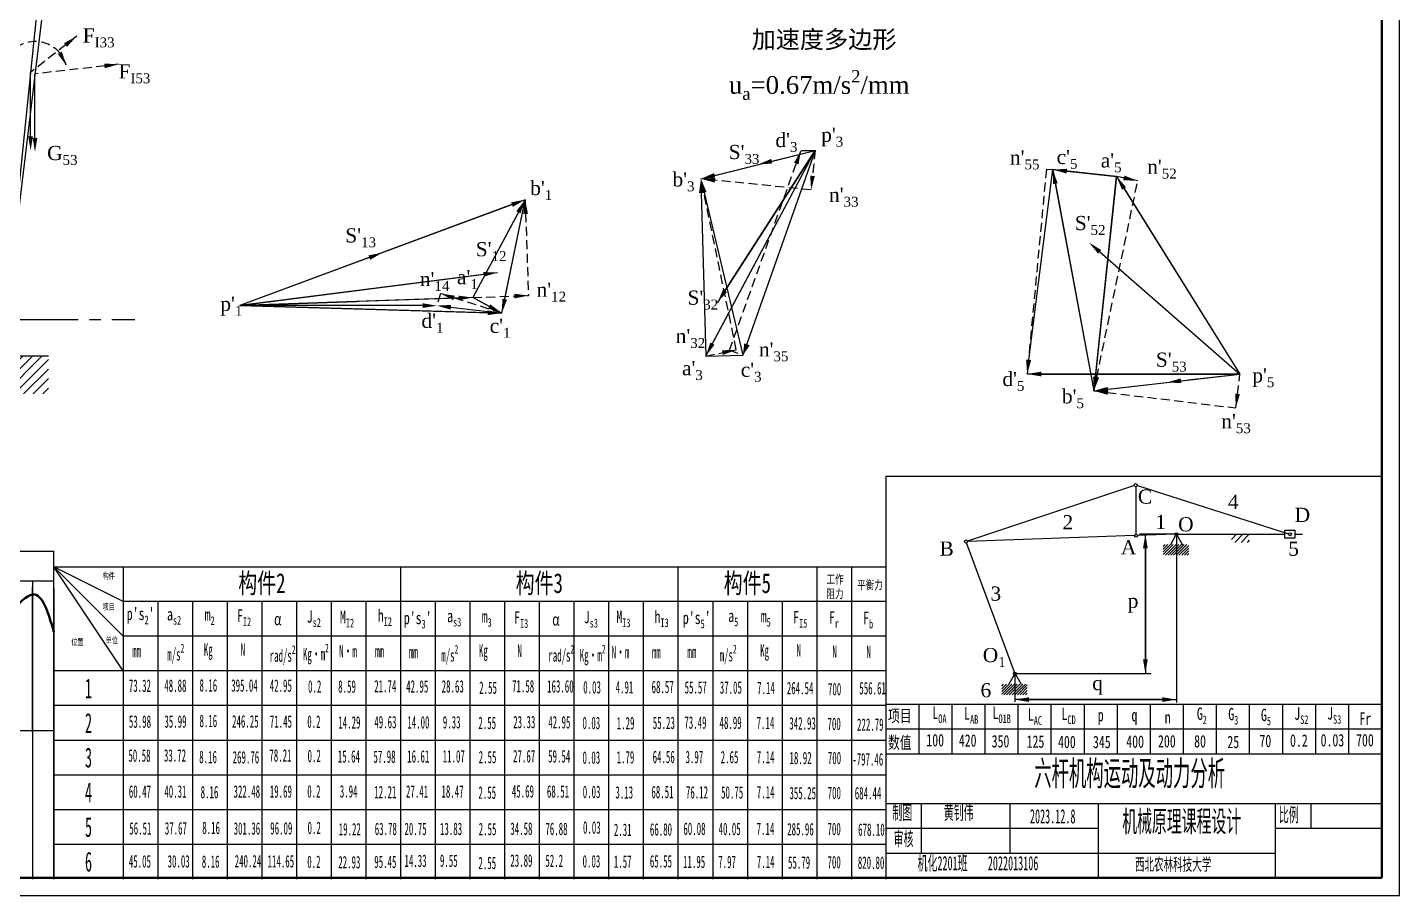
# Model space of a CAD drawing. Header units: millimetres. Extents: x 5619774 to 11239960, y 2494895 to 4990050.
# Drawn here: x 5619980.1 to 5620367.5, y 2494894.6 to 2495139.6 of the extents above; entities that cross this region are included whole.
import ezdxf

# ---------------------------------------------------------------- set-up
doc = ezdxf.new("R2010")
doc.units = ezdxf.units.MM
doc.linetypes.add('CENTER2', pattern=[28.575, 19.05, -3.175, 3.175, -3.175])
doc.linetypes.add('DASHED2', pattern=[9.525, 6.35, -3.175])
for name, color, linetype in [('点画线', 7, 'CENTER2'), ('细实线', 7, 'Continuous'), ('虚线', 7, 'DASHED2')]:
    doc.layers.add(name, color=color, linetype=linetype)
doc.layers.add('粗实线', color=7, linetype='Continuous', lineweight=50)
doc.styles.add('仿宋', font='', dxfattribs={"width": 0.7})
doc.styles.add('尺寸4', font='times.ttf', dxfattribs={"height": 4})
doc.styles.add('工图', font='', dxfattribs={"width": 0.7})
doc.styles.add('新罗马', font='times.ttf')
doc.styles.add('汉字', font='', dxfattribs={"width": 0.7})
doc.styles.get('仿宋').set_extended_font_data('FangSong')
doc.styles.get('工图').set_extended_font_data('HYSWLongFangSong')
doc.styles.get('汉字').set_extended_font_data('SimSun')

# ---------------------------------------------------------------- blocks, each defined once
blk = doc.blocks.new('*U38')
at = {"layer": '细实线'}
blk.add_line((0, -6.98), (0, 6.98), dxfattribs=at)
blk = doc.blocks.new('*U39')
at = {"layer": '细实线', "color": 0, "linetype": 'ByBlock', "lineweight": -2, "transparency": 16777216}
for p in [(0, 0), (9.33, 0), (18.67, 0), (28, 0), (37.33, 0), (46.67, 0), (56, 0), (65.33, 0), (74.67, 0), (84, 0), (93.33, 0), (102.67, 0), (112, 0), (121.33, 0), (130.67, 0), (140, 0)]:
    blk.add_blockref('*U38', p, dxfattribs=at)

msp = doc.modelspace()

# ---------------------------------------------------------------- hatches: boundary and pattern name
at = {"layer": '细实线'}
h = msp.add_hatch(dxfattribs=at)
h.set_pattern_fill('ANSI31', color=256, scale=0.6)
h.set_pattern_definition([(45, (0, 22.0302), (-1.34703841816, 1.34703841816), [])])
h.paths.add_polyline_path([(5619973.788, 2495046.808), (5619960.689, 2495046.808), (5619960.689, 2495036.234), (5619973.788, 2495036.234)])
h.paths.add_polyline_path([(5619985.98, 2495046.808), (5619973.788, 2495046.808), (5619973.788, 2495036.234), (5619985.98, 2495036.234)])
h = msp.add_hatch(dxfattribs=at)
h.set_pattern_fill('ANSI31', color=256, scale=0.4)
h.paths.add_polyline_path([(5620325.162, 2494996.607), (5620320.045, 2494996.607), (5620320.045, 2494994.286), (5620325.162, 2494994.286)])
h = msp.add_hatch(dxfattribs=at)
h.set_pattern_fill('ANSI31', color=256, scale=0.171)
h.set_pattern_definition([(45, (4018611.98816, 1783911.6349), (-0.38390594918, 0.38390594918), [])])
h.paths.add_polyline_path([(5620304.518, 2494993.697), (5620300.784, 2494993.697), (5620300.784, 2494990.683), (5620304.518, 2494990.683)])
h.paths.add_polyline_path([(5620307.992, 2494993.697), (5620304.518, 2494993.697), (5620304.518, 2494990.683), (5620307.992, 2494990.683)])
h = msp.add_hatch(dxfattribs=at)
h.set_pattern_fill('ANSI31', color=256, scale=0.171)
h.set_pattern_definition([(45, (4018566.38816, 1783872.2536), (-0.38390594918, 0.38390594918), [])])
h.paths.add_polyline_path([(5620258.918, 2494954.315), (5620255.184, 2494954.315), (5620255.184, 2494951.302), (5620258.918, 2494951.302)])
h.paths.add_polyline_path([(5620262.392, 2494954.315), (5620258.918, 2494954.315), (5620258.918, 2494951.302), (5620262.392, 2494951.302)])

# ---------------------------------------------------------------- linework, layer by layer
at = {"layer": '点画线'}
msp.add_line((5619975.358, 2495057.201), (5620010.397, 2495057.201), dxfattribs=at)
at = {"layer": '粗实线'}
for p, q in [((5620362.528, 2494899.627), (5620362.528, 2495309.627)), ((5619798.528, 2494899.627), (5620362.528, 2494899.627))]:
    msp.add_line(p, q, dxfattribs=at)
msp.add_spline([(5619951.528, 2494966.84), (5619957.528, 2494975.254), (5619961.731, 2494936.62), (5619963.528, 2494919.111), (5619966.528, 2494938.285), (5619971.629, 2494971.79), (5619975.528, 2494975.082), (5619981.528, 2494979.59), (5619987.528, 2494969.053)], degree=3, dxfattribs=at)
at = {"layer": '细实线'}
for p, q in [((5620367.528, 2494894.627), (5620367.528, 2495314.627)), ((5619987.915, 2495195.186), (5619974.01, 2495058.693)), ((5619990.373, 2495194.329), (5619974.037, 2495058.69)), ((5620170.257, 2495096.908), (5620202.499, 2495104.932)), ((5620171.614, 2495046.864), (5620202.499, 2495104.932)), ((5620202.499, 2495104.932), (5620174.881, 2495061.936)), ((5620198.527, 2495104.932), (5620202.499, 2495104.932)), ((5620287.6, 2495097.587), (5620269.59, 2495099.485)), ((5620269.59, 2495099.485), (5620281.222, 2495037.062)), ((5620287.6, 2495097.587), (5620281.222, 2495037.062)), ((5620287.6, 2495097.587), (5620322.445, 2495041.806)), ((5620120.614, 2495090.994), (5620040.084, 2495061.107)), ((5620120.614, 2495090.994), (5620040.084, 2495061.107)), ((5620120.614, 2495090.994), (5620105.815, 2495063.394)), ((5620114.028, 2495058.99), (5620120.614, 2495090.994)), ((5620040.084, 2495061.107), (5620112.803, 2495070.438)), ((5620105.815, 2495063.394), (5620040.084, 2495061.107)), ((5620040.084, 2495061.107), (5620072.95, 2495062.251)), ((5620040.084, 2495061.107), (5620114.028, 2495058.99)), ((5620114.028, 2495058.99), (5620105.815, 2495063.394)), ((5619985.98, 2495046.808), (5619960.689, 2495046.808)), ((5620171.614, 2495046.864), (5620182.11, 2495047.149)), ((5620322.445, 2495041.806), (5620262.363, 2495041.806)), ((5620281.222, 2495037.062), (5620322.445, 2495041.806)), ((5620222.528, 2494987.752), (5620222.528, 2495012.992)), ((5620222.528, 2495012.992), (5620362.528, 2495012.992)), ((5620292.719, 2495010.326), (5620245.494, 2494994.674)), ((5620293.125, 2494996.607), (5620293.125, 2495010.033)), ((5620293.532, 2495010.331), (5620336.162, 2494996.737)), ((5620292.697, 2494996.196), (5620245.516, 2494994.554)), ((5620304.091, 2494996.592), (5620293.552, 2494996.226)), ((5620304.518, 2494996.607), (5620294.053, 2494996.607)), ((5620304.304, 2494996.237), (5620302.808, 2494993.645)), ((5620304.518, 2494996.607), (5620304.518, 2494949.094)), ((5620304.732, 2494996.237), (5620306.228, 2494993.645)), ((5620304.945, 2494996.607), (5620335.144, 2494996.607)), ((5620335.144, 2494996.607), (5620335.144, 2494997.747)), ((5620335.144, 2494997.747), (5620337.994, 2494997.747)), ((5620335.144, 2494995.467), (5620335.144, 2494996.607)), ((5620337.994, 2494995.467), (5620335.144, 2494995.467)), ((5620337.994, 2494997.747), (5620337.994, 2494995.467)), ((5620337.994, 2494996.607), (5620340.109, 2494996.607)), ((5619798.528, 2494991.814), (5619987.528, 2494991.814)), ((5619987.528, 2494899.256), (5619987.528, 2494991.814)), ((5620258.772, 2494957.671), (5620245.237, 2494994.139)), ((5620007.112, 2494977.59), (5619987.528, 2494987.381)), ((5619987.528, 2494987.381), (5620007.112, 2494967.798)), ((5620007.112, 2494958.006), (5619987.528, 2494987.381)), ((5619987.528, 2494987.381), (5620222.528, 2494987.381)), ((5620007.112, 2494987.381), (5620007.112, 2494899.256)), ((5620085.445, 2494987.381), (5620085.445, 2494899.256)), ((5620163.778, 2494987.381), (5620163.778, 2494899.256)), ((5620202.945, 2494987.381), (5620202.945, 2494899.256)), ((5620212.737, 2494987.381), (5620212.737, 2494899.256)), ((5620222.528, 2494899.627), (5620222.528, 2494987.752)), ((5620222.528, 2494899.256), (5620222.528, 2494987.381)), ((5619942.528, 2494983.414), (5619987.528, 2494983.414)), ((5619981.528, 2494983.334), (5619981.528, 2494899.256)), ((5619981.528, 2494940.743), (5619981.528, 2494981.783)), ((5619987.528, 2494981.256), (5619987.528, 2494899.256)), ((5620222.528, 2494977.59), (5620007.112, 2494977.59)), ((5620016.903, 2494977.59), (5620016.903, 2494899.256)), ((5620026.695, 2494977.59), (5620026.695, 2494899.256)), ((5620036.487, 2494977.59), (5620036.487, 2494899.256)), ((5620046.278, 2494977.59), (5620046.278, 2494899.256)), ((5620056.07, 2494977.59), (5620056.07, 2494899.256)), ((5620065.862, 2494977.59), (5620065.862, 2494899.256)), ((5620075.653, 2494977.59), (5620075.653, 2494899.256)), ((5620095.237, 2494977.59), (5620095.237, 2494899.256)), ((5620105.028, 2494977.59), (5620105.028, 2494899.256)), ((5620114.82, 2494977.59), (5620114.82, 2494899.256)), ((5620124.612, 2494977.59), (5620124.612, 2494899.256)), ((5620134.403, 2494977.59), (5620134.403, 2494899.256)), ((5620144.195, 2494977.59), (5620144.195, 2494899.256)), ((5620153.987, 2494977.59), (5620153.987, 2494899.256)), ((5620173.57, 2494977.59), (5620173.57, 2494899.256)), ((5620183.362, 2494977.59), (5620183.362, 2494899.256)), ((5620193.153, 2494977.59), (5620193.153, 2494899.256)), ((5620222.528, 2494967.798), (5620007.112, 2494967.798)), ((5620222.528, 2494958.006), (5619987.528, 2494958.006)), ((5620258.724, 2494956.907), (5620257.228, 2494954.315)), ((5620258.938, 2494957.277), (5620297.392, 2494957.277)), ((5620258.938, 2494957.277), (5620258.938, 2494949.25)), ((5620259.151, 2494956.907), (5620260.648, 2494954.315)), ((5620222.528, 2494948.627), (5620362.528, 2494948.627)), ((5620222.528, 2494948.215), (5619987.528, 2494948.215)), ((5619951.528, 2494941.222), (5619987.528, 2494941.222)), ((5620222.528, 2494941.627), (5620362.528, 2494941.627)), ((5620222.528, 2494938.423), (5619987.528, 2494938.423)), ((5620222.528, 2494934.627), (5620362.528, 2494934.627)), ((5620222.528, 2494928.631), (5619987.528, 2494928.631)), ((5620222.528, 2494918.84), (5619987.528, 2494918.84)), ((5620222.528, 2494920.627), (5620362.528, 2494920.627)), ((5620232.528, 2494906.627), (5620232.528, 2494920.627)), ((5620257.528, 2494906.627), (5620257.528, 2494920.627)), ((5620282.528, 2494899.627), (5620282.528, 2494920.627)), ((5620332.528, 2494899.627), (5620332.528, 2494920.627)), ((5620342.528, 2494913.627), (5620342.528, 2494920.627)), ((5620222.528, 2494913.627), (5620282.528, 2494913.627)), ((5620332.528, 2494913.627), (5620362.528, 2494913.627)), ((5620222.528, 2494909.048), (5619987.528, 2494909.048)), ((5620222.528, 2494906.627), (5620332.528, 2494906.627)), ((5619773.528, 2494894.627), (5620367.528, 2494894.627))]:
    msp.add_line(p, q, dxfattribs=at)
at = {"layer": '细实线', "ltscale": 0.4}
msp.add_line((5620202.499, 2495104.932), (5620182.11, 2495047.149), dxfattribs=at)
at = {"layer": '细实线', "lineweight": -3}
for p, q in [((5619987.528, 2494981.256), (5619987.528, 2494899.256)), ((5619987.528, 2494935.983), (5619987.528, 2494940.856)), ((5619987.528, 2494935.983), (5619987.528, 2494940.856)), ((5619987.528, 2494918.286), (5619987.528, 2494899.256))]:
    msp.add_line(p, q, dxfattribs=at)
at = {"layer": '细实线', "linetype": 'ByBlock', "lineweight": -2}
for points in [[(5619980.962, 2495108.888), (5619980.962, 2495126.94)], [(5619982.205, 2495108.457), (5619982.205, 2495126.509)], [(5620173.493, 2495050.396), (5620202.499, 2495104.932)], [(5620174.139, 2495097.874), (5620202.499, 2495104.932)], [(5620177.043, 2495065.302), (5620202.499, 2495104.932)], [(5620190.26, 2495101.886), (5620202.499, 2495104.932)], [(5620192.2, 2495102.369), (5620202.499, 2495104.932)], [(5620262.861, 2495045.775), (5620269.59, 2495099.485)], [(5620273.568, 2495099.066), (5620287.6, 2495097.587)], [(5620281.641, 2495041.04), (5620287.6, 2495097.587)], [(5620289.685, 2495097.152), (5620287.6, 2495097.587)], [(5620170.366, 2495092.91), (5620171.614, 2495046.864)], [(5620171.184, 2495093.017), (5620182.11, 2495047.149)], [(5620270.322, 2495095.552), (5620281.222, 2495037.062)], [(5620289.719, 2495094.195), (5620322.445, 2495041.806)], [(5620116.864, 2495089.602), (5620040.084, 2495061.107)], [(5620114.835, 2495062.908), (5620120.614, 2495090.994)], [(5620118.724, 2495087.469), (5620105.815, 2495063.394)], [(5620076.599, 2495074.659), (5620040.084, 2495061.107)], [(5620076.599, 2495074.659), (5620040.084, 2495061.107)], [(5620282.851, 2495076.293), (5620322.445, 2495041.806)], [(5620108.836, 2495069.929), (5620040.084, 2495061.107)], [(5620101.817, 2495063.255), (5620040.084, 2495061.107)], [(5620110.03, 2495059.104), (5620040.084, 2495061.107)], [(5620091.653, 2495061.107), (5620040.084, 2495061.107)], [(5620110.503, 2495060.88), (5620105.815, 2495063.394)], [(5620099.627, 2495060.649), (5620114.028, 2495058.99)], [(5620266.363, 2495041.806), (5620322.445, 2495041.806)], [(5620285.196, 2495037.519), (5620322.445, 2495041.806)], [(5620305.808, 2495039.891), (5620322.445, 2495041.806)], [(5620307.795, 2495040.12), (5620322.445, 2495041.806)], [(5620295.755, 2494961.277), (5620295.755, 2494996.607)], [(5620295.755, 2494992.607), (5620295.755, 2494957.277)], [(5620300.518, 2494949.925), (5620258.938, 2494949.925)], [(5620262.938, 2494949.925), (5620304.518, 2494949.925)]]:
    msp.add_lwpolyline(points, dxfattribs=at)
at = {"layer": '细实线'}
for centre in [(5620292.997, 2495010.441), (5620293.128, 2494996.154), (5620304.518, 2494996.607), (5620336.569, 2494996.607), (5620245.088, 2494994.539), (5620258.938, 2494957.277)]:
    msp.add_circle(centre, 0.427, dxfattribs=at)
for points in [[(5619990.415, 2495135.182), (5619993.977, 2495137.122), (5619991.237, 2495134.132)], [(5619989.796, 2495132.79), (5619991.015, 2495128.923), (5619988.608, 2495132.186)], [(5620001.735, 2495129.428), (5620005.785, 2495129.223), (5620001.888, 2495128.104)], [(5619981.629, 2495108.888), (5619980.962, 2495104.888), (5619980.296, 2495108.888)], [(5619982.872, 2495108.457), (5619982.205, 2495104.457), (5619981.538, 2495108.457)], [(5620196.549, 2495101.392), (5620198.527, 2495104.932), (5620197.805, 2495100.942)], [(5620190.421, 2495101.239), (5620186.378, 2495100.92), (5620190.099, 2495102.533)], [(5620273.498, 2495098.403), (5620269.59, 2495099.485), (5620273.637, 2495099.729)], [(5620169.699, 2495092.892), (5620170.257, 2495096.908), (5620171.032, 2495092.928)], [(5620174.3, 2495097.227), (5620170.257, 2495096.908), (5620173.978, 2495098.521)], [(5620174.169, 2495095.84), (5620170.257, 2495096.908), (5620174.304, 2495097.166)], [(5620170.415, 2495092.856), (5620170.257, 2495096.908), (5620171.72, 2495093.126)], [(5620170.535, 2495092.863), (5620170.257, 2495096.908), (5620171.833, 2495093.172)], [(5620202.427, 2495097.652), (5620201.359, 2495093.74), (5620201.101, 2495097.787)], [(5620269.667, 2495095.43), (5620269.59, 2495099.485), (5620270.978, 2495095.675)], [(5620289.154, 2495093.841), (5620287.6, 2495097.587), (5620290.284, 2495094.548)], [(5620289.821, 2495097.804), (5620293.6, 2495096.334), (5620289.549, 2495096.499)], [(5620116.632, 2495090.227), (5620120.614, 2495090.994), (5620117.096, 2495088.977)], [(5620118.136, 2495087.784), (5620120.614, 2495090.994), (5620119.311, 2495087.154)], [(5620120.087, 2495086.973), (5620120.614, 2495090.994), (5620121.419, 2495087.02)], [(5620282.413, 2495075.79), (5620279.835, 2495078.92), (5620283.289, 2495076.795)], [(5620076.367, 2495075.284), (5620080.349, 2495076.051), (5620076.831, 2495074.034)], [(5620108.751, 2495070.59), (5620112.803, 2495070.438), (5620108.921, 2495069.268)], [(5620177.604, 2495064.942), (5620174.881, 2495061.936), (5620176.482, 2495065.662)], [(5620091.653, 2495061.774), (5620095.653, 2495061.107), (5620091.653, 2495060.44)], [(5620099.551, 2495059.987), (5620095.653, 2495061.107), (5620099.703, 2495061.311)], [(5620100.345, 2495062.653), (5620096.736, 2495064.504), (5620100.75, 2495063.924)], [(5620101.794, 2495063.921), (5620105.815, 2495063.394), (5620101.84, 2495062.589)], [(5620110.818, 2495061.468), (5620114.028, 2495058.99), (5620110.188, 2495060.292)], [(5620115.488, 2495062.773), (5620114.028, 2495058.99), (5620114.182, 2495063.042)], [(5620117.534, 2495064.469), (5620121.555, 2495063.942), (5620117.581, 2495063.136)], [(5620110.049, 2495059.771), (5620114.028, 2495058.99), (5620110.011, 2495058.438)], [(5620174.081, 2495050.083), (5620171.614, 2495046.864), (5620172.904, 2495050.709)], [(5620176.189, 2495048.492), (5620180.242, 2495048.649), (5620176.46, 2495047.186)], [(5620263.402, 2495045.726), (5620262.363, 2495041.806), (5620262.075, 2495045.851)], [(5620263.402, 2495045.726), (5620262.363, 2495041.806), (5620262.075, 2495045.851)], [(5620263.522, 2495045.693), (5620262.363, 2495041.806), (5620262.199, 2495045.858)], [(5620266.363, 2495041.14), (5620262.363, 2495041.806), (5620266.363, 2495042.473)], [(5620282.304, 2495040.97), (5620281.222, 2495037.062), (5620280.978, 2495041.109)], [(5620282.693, 2495040.841), (5620281.222, 2495037.062), (5620281.387, 2495041.113)], [(5620285.272, 2495036.857), (5620281.222, 2495037.062), (5620285.12, 2495038.181)], [(5620285.272, 2495036.857), (5620281.222, 2495037.062), (5620285.12, 2495038.181)], [(5620305.884, 2495039.229), (5620301.834, 2495039.434), (5620305.731, 2495040.554)], [(5620285.114, 2495035.921), (5620281.222, 2495037.062), (5620285.273, 2495037.245)], [(5620322.433, 2495036.127), (5620321.293, 2495032.236), (5620321.109, 2495036.287)], [(5620295.088, 2494992.607), (5620295.755, 2494996.607), (5620296.421, 2494992.607)], [(5620296.421, 2494961.277), (5620295.755, 2494957.277), (5620295.088, 2494961.277)], [(5620262.938, 2494949.259), (5620258.938, 2494949.925), (5620262.938, 2494950.592)], [(5620300.518, 2494950.592), (5620304.518, 2494949.925), (5620300.518, 2494949.259)]]:
    msp.add_solid(points, dxfattribs=at)
at = {"layer": '虚线', "ltscale": 0.4}
for p, q in [((5619993.977, 2495137.122), (5619980.962, 2495126.94)), ((5620005.785, 2495129.223), (5619982.205, 2495126.509)), ((5620178.298, 2495048.516), (5620198.527, 2495104.932)), ((5620202.499, 2495104.932), (5620201.359, 2495093.74)), ((5620201.359, 2495093.74), (5620170.257, 2495096.908)), ((5620180.242, 2495048.649), (5620170.257, 2495096.908)), ((5620267.817, 2495099.652), (5620262.363, 2495041.806)), ((5620267.817, 2495099.652), (5620269.59, 2495099.485)), ((5620281.222, 2495037.062), (5620293.6, 2495096.334)), ((5620293.6, 2495096.334), (5620287.6, 2495097.587)), ((5620120.614, 2495090.994), (5620121.555, 2495063.942)), ((5620096.736, 2495064.504), (5620095.653, 2495061.107)), ((5620114.028, 2495058.99), (5620096.736, 2495064.504)), ((5620105.815, 2495063.394), (5620121.555, 2495063.942)), ((5620171.614, 2495046.864), (5620180.242, 2495048.649)), ((5620178.298, 2495048.516), (5620182.11, 2495047.149)), ((5620321.293, 2495032.236), (5620322.445, 2495041.806)), ((5620281.222, 2495037.062), (5620321.293, 2495032.236))]:
    msp.add_line(p, q, dxfattribs=at)
msp.add_arc((5619982.205, 2495126.509), 9.135, 15.32023, 151.65316, dxfattribs=at)
at = {"layer": '虚线', "lineweight": -3}
msp.add_arc((5620256.995, 2494961.035), 25, 229.30939, 229.45321, dxfattribs=at)
at = {"layer": '虚线'}
msp.add_solid([(5620184.047, 2495049.915), (5620182.102, 2495047.125), (5620182.486, 2495050.458)], dxfattribs=at)

# ---------------------------------------------------------------- block references
at = {"layer": '细实线'}
msp.add_blockref('*U39', (5620222.528, 2494941.606), dxfattribs=at)

# ---------------------------------------------------------------- texts
for s, width, gutter_width, heights, insert, char_height, attachment_point, style in [('\\A1;F{\\H0.7x;\\S^ I33;}', 15.57224, 20, [0], (5619995.693, 2495139.355), 4, 1, '尺寸4'), ('{\\fSimSun|b0|i0|c134|p2;加速度多边形}', 140, 15, [12.154], (5620205.026, 2495135.952), 5, 5, '新罗马'), ('\\A1;F{\\H0.7x;\\S^ I53;}', 11.85961, 20, [0], (5620005.785, 2495129.223), 4, 1, '尺寸4'), ('\\A1;u{\\H0.7x;\\S^ a;}=0.67m/s{\\H0.7x;\\S2^ ;}/mm', 25.62612, 34.033, [26.195], (5620203.656, 2495123.387), 5, 5, '新罗马'), ("\\A1;d'{\\H0.7x;\\S^ 3;}", 11.47089, 20, [0], (5620191.28, 2495109.842), 4, 1, '尺寸4'), ("\\A1;p'{\\H0.7x;\\S^ 3;}", 11.35707, 20, [0], (5620204.213, 2495111.339), 4, 1, '尺寸4'), ('\\A1;G{\\H0.7x;\\S^ 53;}', 13.82116, 20, [0], (5619985.638, 2495106.173), 4, 1, '尺寸4'), ("\\A1;S'{\\H0.7x;\\S^ 33;}", 8.9961, 20, [0], (5620178.103, 2495106.467), 4, 1, '尺寸4'), ("\\A1;n'{\\H0.7x;\\S^ 55;}", 7.41718, 20, [0], (5620257.512, 2495104.92), 4, 1, '尺寸4'), ("\\A1;c'{\\H0.7x;\\S^ 5;}", 16.86317, 20, [0], (5620270.693, 2495105.071), 4, 1, '尺寸4'), ("\\A1;a'{\\H0.7x;\\S^ 5;}", 9.81903, 20, [0], (5620283.15, 2495104.092), 4, 1, '尺寸4'), ("\\A1;n'{\\H0.7x;\\S^ 52;}", 10.06818, 20, [0], (5620296.261, 2495102.325), 4, 1, '尺寸4'), ("\\A1;b'{\\H0.7x;\\S^ 1;}", 6.556, 20, [0], (5620122.05, 2495096.301), 4, 1, '尺寸4'), ("\\A1;b'{\\H0.7x;\\S^ 3;}", 23.03678, 20, [0], (5620162.227, 2495098.736), 4, 1, '尺寸4'), ("\\A1;n'{\\H0.7x;\\S^ 33;}", 9.71739, 20, [0], (5620206.425, 2495094.389), 4, 1, '尺寸4'), ("\\A1;S'{\\H0.7x;\\S^ 52;}", 11.12915, 20, [0], (5620275.833, 2495086.413), 4, 1, '尺寸4'), ("\\A1;S'{\\H0.7x;\\S^ 13;}", 12.75186, 20, [0], (5620069.825, 2495082.933), 4, 1, '尺寸4'), ("\\A1;S'{\\H0.7x;\\S^ 12;}", 9.73777, 20, [0], (5620106.67, 2495079.042), 4, 1, '尺寸4'), ("\\A1;n'{\\H0.7x;\\S^ 14;}", 6.4496, 20, [0], (5620090.889, 2495070.619), 4, 1, '尺寸4'), ("\\A1;a'{\\H0.7x;\\S^ 1;}", 7.00069, 20, [0], (5620101.367, 2495071.148), 4, 1, '尺寸4'), ("\\A1;n'{\\H0.7x;\\S^ 12;}", 11.93241, 20, [0], (5620123.852, 2495067.607), 4, 1, '尺寸4'), ("\\A1;S'{\\H0.7x;\\S^ 32;}", 10.34082, 20, [0], (5620166.461, 2495065.37), 4, 1, '尺寸4'), ("\\A1;p'{\\H0.7x;\\S^ 1;}", 7.89122, 20, [0], (5620034.545, 2495063.604), 4, 1, '尺寸4'), ("\\A1;d'{\\H0.7x;\\S^ 1;}", 7.03787, 20, [0], (5620091.328, 2495058.838), 4, 1, '尺寸4'), ("\\A1;c'{\\H0.7x;\\S^ 1;}", 6.85467, 20, [0], (5620110.6, 2495057.405), 4, 1, '尺寸4'), ("\\A1;n'{\\H0.7x;\\S^ 32;}", 11.46504, 20, [0], (5620163.133, 2495054.521), 4, 1, '尺寸4'), ("\\A1;n'{\\H0.7x;\\S^ 35;}", 9.67302, 20, [0], (5620186.627, 2495050.767), 4, 1, '尺寸4'), ("\\A1;S'{\\H0.7x;\\S^ 53;}", 13.41251, 20, [0], (5620298.728, 2495047.856), 4, 1, '尺寸4'), ("\\A1;a'{\\H0.7x;\\S^ 3;}", 9.78484, 20, [0], (5620164.908, 2495045.466), 4, 1, '尺寸4'), ("\\A1;c'{\\H0.7x;\\S^ 3;}", 4.84495, 20, [0], (5620181.49, 2495045.014), 4, 1, '尺寸4'), ("\\A1;d'{\\H0.7x;\\S^ 5;}", 6.86243, 20, [0], (5620255.37, 2495042.414), 4, 1, '尺寸4'), ("\\A1;p'{\\H0.7x;\\S^ 5;}", 19.31133, 20, [0], (5620325.953, 2495043.443), 4, 1, '尺寸4'), ("\\A1;b'{\\H0.7x;\\S^ 5;}", 20.20971, 20, [0], (5620272.19, 2495037.527), 4, 1, '尺寸4'), ("\\A1;n'{\\H0.7x;\\S^ 53;}", 12.58606, 20, [0], (5620317.196, 2495030.477), 4, 1, '尺寸4'), ('C', 9.43523, 20, [0], (5620293.639, 2495009.217), 4, 1, '尺寸4'), ('4', 8.16492, 20, [0], (5620319.041, 2495007.75), 4, 1, '尺寸4'), ('D', 3.56207, 20, [0], (5620337.91, 2495004.062), 4, 1, '尺寸4'), ('2', 10.65729, 20, [0], (5620272.349, 2495001.984), 4, 1, '尺寸4'), ('1', 4.7678, 20, [0], (5620298.556, 2495002.052), 4, 1, '尺寸4'), ('O', 7.35036, 20, [0], (5620305.009, 2495001.404), 4, 1, '尺寸4'), ('B', 7.46553, 20, [0], (5620237.623, 2494994.539), 4, 1, '尺寸4'), ('A', 6.14527, 20, [0], (5620288.838, 2494994.901), 4, 1, '尺寸4'), ('5', 9.01965, 20, [0], (5620336.089, 2494994.507), 4, 1, '尺寸4'), ('工作阻力', 6.99405, 8.743, [0], (5620208.127, 2494981.685), 2.4479, 5, '汉字'), ('平衡力', 6.99405, 8.743, [0], (5620217.982, 2494982.145), 2.4479, 5, '汉字'), ('3', 5.94251, 20, [0], (5620252.004, 2494981.847), 4, 1, '尺寸4'), ("\\A1;p's{\\H0.7x;\\S^ 2;}'", 7.60167, 17.5, [0], (5620012.049, 2494973.539), 3.5, 5, '汉字'), ('p', 6.52354, 20, [0], (5620290.772, 2494979.797), 4, 1, '尺寸4'), ('\\A1;a{\\H0.7x;\\S^ s2;}', 7.25911, 17.5, [0], (5620021.495, 2494973.418), 3.5, 5, '汉字'), ('\\A1;\\pxqc;m{\\H0.7x;\\S^ 2;}', 7.43293, 17.5, [0], (5620031.53, 2494973.327), 3.5, 5, '汉字'), ('\\A1;F{\\H0.7x;\\S^ I2;}', 6.7502, 17.5, [0], (5620041.256, 2494973.015), 3.5, 5, '汉字'), ('{\\fSimSun|b0|i0|c134|p2;α}', 7.07163, 17.5, [0], (5620050.754, 2494972.64), 3.5, 5, '汉字'), ('\\A1;J{\\H0.7x;\\S^ s2;}', 7.87523, 17.5, [0], (5620060.944, 2494972.801), 3.5, 5, '汉字'), ('\\A1;M{\\H0.7x;\\S^ I2;}', 6.80376, 17.5, [0], (5620070.319, 2494972.64), 3.5, 5, '汉字'), ('\\A1;h{\\H0.7x;\\S^ I2;}', 6.20648, 17.5, [0], (5620080.995, 2494973.051), 3.5, 5, '汉字'), ("\\A1;p's{\\H0.7x;\\S^ 3;}'", 7.60167, 17.5, [0], (5620090.288, 2494972.358), 3.5, 5, '汉字'), ('\\A1;a{\\H0.7x;\\S^ s3;}', 7.25911, 17.5, [0], (5620100.588, 2494972.928), 3.5, 5, '汉字'), ('\\A1;\\pxqc;m{\\H0.7x;\\S^ 3;}', 7.43293, 17.5, [0], (5620109.769, 2494972.837), 3.5, 5, '汉字'), ('\\A1;F{\\H0.7x;\\S^ I3;}', 6.7502, 17.5, [0], (5620119.495, 2494972.524), 3.5, 5, '汉字'), ('{\\fSimSun|b0|i0|c134|p2;α}', 7.07163, 17.5, [0], (5620129.297, 2494972.524), 3.5, 5, '汉字'), ('\\A1;J{\\H0.7x;\\S^ s3;}', 7.87523, 17.5, [0], (5620139.183, 2494972.613), 3.5, 5, '汉字'), ('\\A1;M{\\H0.7x;\\S^ I3;}', 6.80376, 17.5, [0], (5620148.361, 2494972.718), 3.5, 5, '汉字'), ('\\A1;h{\\H0.7x;\\S^ I3;}', 6.20648, 17.5, [0], (5620159.146, 2494972.718), 3.5, 5, '汉字'), ("\\A1;p's{\\H0.7x;\\S^ 5;}'", 7.60167, 17.5, [0], (5620169.077, 2494972.41), 3.5, 5, '汉字'), ('\\A1;a{\\H0.7x;\\S^ 5;}', 7.25911, 17.5, [0], (5620179.378, 2494972.98), 3.5, 5, '汉字'), ('\\A1;\\pxqc;m{\\H0.7x;\\S^ 5;}', 7.43293, 17.5, [0], (5620188.558, 2494972.889), 3.5, 5, '汉字'), ('\\A1;F{\\H0.7x;\\S^ I5;}', 6.7502, 17.5, [0], (5620198.284, 2494972.576), 3.5, 5, '汉字'), ('\\A1;F{\\H0.7x;\\S^ r;}', 6.88072, 17.5, [0], (5620207.829, 2494972.532), 3.5, 5, '汉字'), ('\\A1;F{\\H0.7x;\\S^ b;}', 5.88945, 17.5, [0], (5620217.48, 2494972.365), 3.5, 5, '汉字'), ('mm', 5.94619, 17.5, [0], (5620009.65, 2494965.384), 3.5, 1, '工图'), ('\\A1;m/s{\\H0.7x;\\S2^ ;}', 7.9033, 17.5, [0], (5620019.565, 2494965.641), 3.5, 1, '工图'), ('Kg', 7.73291, 17.5, [0], (5620029.892, 2494965.776), 3.5, 1, '工图'), ('N', 10.12403, 17.5, [0], (5620040.304, 2494965.776), 3.5, 1, '工图'), ('\\A1;rad/s{\\H0.7x;\\S2^ ;}', 7.22636, 17.5, [0], (5620048.48, 2494965.255), 3.5, 1, '工图'), ('\\A1;Kg·m{\\H0.7x;\\S2^ ;}', 9.76211, 17.5, [0], (5620057.871, 2494965.703), 3.5, 1, '工图'), ('\\A1;N·m', 9.76211, 17.5, [0], (5620068.098, 2494965.335), 3.5, 1, '工图'), ('mm', 5.94619, 17.5, [0], (5620078.231, 2494965.347), 3.5, 1, '工图'), ('mm', 5.94619, 17.5, [0], (5620087.822, 2494965.088), 3.5, 1, '工图'), ('\\A1;m/s{\\H0.7x;\\S2^ ;}', 7.9033, 17.5, [0], (5620096.932, 2494965.345), 3.5, 1, '工图'), ('Kg', 7.73291, 17.5, [0], (5620107.56, 2494965.48), 3.5, 1, '工图'), ('N', 10.12403, 17.5, [0], (5620118.416, 2494965.48), 3.5, 1, '工图'), ('\\A1;rad/s{\\H0.7x;\\S2^ ;}', 7.22636, 17.5, [0], (5620127.164, 2494965.326), 3.5, 1, '工图'), ('\\A1;Kg·m{\\H0.7x;\\S2^ ;}', 9.76211, 17.5, [0], (5620136.022, 2494965.407), 3.5, 1, '工图'), ('\\A1;N·m', 9.76211, 17.5, [0], (5620145.051, 2494965.039), 3.5, 1, '工图'), ('mm', 5.94619, 17.5, [0], (5620156.403, 2494965.051), 3.5, 1, '工图'), ('mm', 5.94619, 17.5, [0], (5620166.438, 2494965.136), 3.5, 1, '工图'), ('\\A1;m/s{\\H0.7x;\\S2^ ;}', 7.9033, 17.5, [0], (5620175.547, 2494965.393), 3.5, 1, '工图'), ('Kg', 7.73291, 17.5, [0], (5620186.987, 2494965.528), 3.5, 1, '工图'), ('N', 10.12403, 17.5, [0], (5620197.264, 2494965.528), 3.5, 1, '工图'), ('N', 10.12403, 17.5, [0], (5620207.365, 2494965.213), 3.5, 1, '工图'), ('N', 10.12403, 17.5, [0], (5620217.013, 2494965.127), 3.5, 1, '工图'), ('\\A1;O{\\H0.7x;\\S^ 1;}', 14.51355, 20, [0], (5620249.836, 2494964.492), 4, 1, '尺寸4'), ('\\pxqc;1', 19.58333, 17.485, [8.478], (5619997.32, 2494953.111), 5.5952, 5, '工图'), ('73.32', 8.09135, 12.5, [0], (5620008.7, 2494955.603), 3.5, 1, '工图'), ('48.88', 8.09135, 12.5, [0], (5620018.725, 2494955.624), 3.5, 1, '工图'), ('8.16', 8.09135, 12.5, [0], (5620028.66, 2494955.702), 3.5, 1, '工图'), ('395.04', 8.09135, 12.5, [0], (5620037.616, 2494955.663), 3.5, 1, '工图'), ('42.95', 8.09135, 12.5, [0], (5620048.498, 2494955.62), 3.5, 1, '工图'), ('0.2', 8.09135, 12.5, [0], (5620059.313, 2494955.38), 3.5, 1, '工图'), ('8.59', 8.09135, 12.5, [0], (5620067.832, 2494955.366), 3.5, 1, '工图'), ('21.74', 8.09135, 12.5, [0], (5620078.003, 2494955.463), 3.5, 1, '工图'), ('42.95', 8.09135, 12.5, [0], (5620087.02, 2494955.394), 3.5, 1, '工图'), ('28.63', 8.09135, 12.5, [0], (5620097.046, 2494955.415), 3.5, 1, '工图'), ('2.55', 8.09135, 12.5, [0], (5620107.639, 2494955.036), 3.5, 1, '工图'), ('71.58', 8.09135, 12.5, [0], (5620116.915, 2494955.455), 3.5, 1, '工图'), ('163.60', 7.17879, 12.5, [0], (5620126.819, 2494955.412), 3.5, 1, '工图'), ('0.03', 8.09135, 12.5, [0], (5620137.017, 2494955.149), 3.5, 1, '工图'), ('4.91', 8.09135, 12.5, [0], (5620146.152, 2494955.158), 3.5, 1, '工图'), ('68.57', 8.09135, 12.5, [0], (5620156.323, 2494955.254), 3.5, 1, '工图'), ('55.57', 8.09135, 12.5, [0], (5620165.642, 2494955.127), 3.5, 1, '工图'), ('37.05', 8.09135, 12.5, [0], (5620175.577, 2494955.088), 3.5, 1, '工图'), ('7.14', 8.09135, 12.5, [0], (5620186.124, 2494954.965), 3.5, 1, '工图'), ('264.54', 8.09135, 12.5, [0], (5620194.507, 2494954.919), 3.5, 1, '工图'), ('700', 8.09135, 12.5, [0], (5620206.133, 2494954.636), 3.5, 1, '工图'), ('556.61', 8.09135, 12.5, [0], (5620214.985, 2494954.888), 3.5, 1, '工图'), ('6', 11.86407, 20, [0], (5620249.206, 2494954.586), 4, 1, '尺寸4'), ('q', 7.35178, 20, [0], (5620280.755, 2494956.593), 4, 1, '尺寸4'), ('\\pxqc;2', 19.58333, 17.485, [8.478], (5619997.32, 2494943.319), 5.5952, 5, '工图'), ('53.98', 8.09135, 12.5, [0], (5620008.725, 2494945.469), 3.5, 1, '工图'), ('35.99', 6.9185, 12.5, [0], (5620018.751, 2494945.49), 3.5, 1, '工图'), ('8.16', 8.09135, 12.5, [0], (5620028.654, 2494945.654), 3.5, 1, '工图'), ('\\pxqc;246.25', 8.09135, 12.5, [0], (5620037.563, 2494945.529), 3.5, 1, '工图'), ('71.45', 8.09135, 12.5, [0], (5620048.524, 2494945.487), 3.5, 1, '工图'), ('0.2', 8.09135, 12.5, [0], (5620059.089, 2494945.448), 3.5, 1, '工图'), ('14.29', 8.09135, 12.5, [0], (5620067.857, 2494945.233), 3.5, 1, '工图'), ('49.63', 8.09135, 12.5, [0], (5620078.029, 2494945.329), 3.5, 1, '工图'), ('14.00', 8.09135, 12.5, [0], (5620087.346, 2494945.266), 3.5, 1, '工图'), ('9.33', 8.09135, 12.5, [0], (5620097.371, 2494945.287), 3.5, 1, '工图'), ('2.55', 8.09135, 12.5, [0], (5620107.416, 2494945.104), 3.5, 1, '工图'), ('23.33', 8.09135, 12.5, [0], (5620117.241, 2494945.326), 3.5, 1, '工图'), ('42.95', 8.09135, 12.5, [0], (5620127.144, 2494945.283), 3.5, 1, '工图'), ('0.03', 8.09135, 12.5, [0], (5620136.804, 2494945.082), 3.5, 1, '工图'), ('1.29', 8.09135, 12.5, [0], (5620146.478, 2494945.029), 3.5, 1, '工图'), ('55.23', 8.09135, 12.5, [0], (5620156.649, 2494945.126), 3.5, 1, '工图'), ('73.49', 8.09135, 12.5, [0], (5620165.575, 2494945.183), 3.5, 1, '工图'), ('48.99', 8.09135, 12.5, [0], (5620175.51, 2494945.144), 3.5, 1, '工图'), ('7.14', 8.09135, 12.5, [0], (5620185.979, 2494945.088), 3.5, 1, '工图'), ('342.93', 8.09135, 12.5, [0], (5620195.204, 2494944.975), 3.5, 1, '工图'), ('700', 8.09135, 12.5, [0], (5620205.993, 2494944.836), 3.5, 1, '工图'), ('项目', 10, 12.5, [0], (5620226.41, 2494945.161), 3.5, 5, '仿宋'), ('\\A1;L{\\H0.7x;\\S^ OA;}', 10, 12.5, [0], (5620237.612, 2494945.646), 3.5, 5, '仿宋'), ('\\A1;L{\\H0.7x;\\S^ AB;}', 10, 12.5, [0], (5620246.579, 2494945.445), 3.5, 5, '仿宋'), ('\\A1;L{\\H0.7x;\\S^ O1B;}', 10, 12.5, [0], (5620255.187, 2494945.648), 3.5, 5, '仿宋'), ('\\A1;L{\\H0.7x;\\S^ AC;}', 10, 12.5, [0], (5620264.566, 2494945.141), 3.5, 5, '仿宋'), ('\\A1;L{\\H0.7x;\\S^ CD;}', 10, 12.5, [0], (5620274.083, 2494945.345), 3.5, 5, '仿宋'), ('\\A1;p', 10, 12.5, [0], (5620283.15, 2494945.045), 3.5, 5, '仿宋'), ('\\A1;q', 10, 12.5, [0], (5620292.668, 2494945.045), 3.5, 5, '仿宋'), ('\\A1;n', 10, 12.5, [0], (5620302.036, 2494944.945), 3.5, 5, '仿宋'), ('\\A1;G{\\H0.7x;\\S^ 2;}', 10, 12.5, [0], (5620311.705, 2494945.345), 3.5, 5, '仿宋'), ('\\A1;G{\\H0.7x;\\S^ 3;}', 10, 12.5, [0], (5620320.575, 2494945.249), 3.5, 5, '仿宋'), ('\\A1;G{\\H0.7x;\\S^ 5;}', 10, 12.5, [0], (5620329.803, 2494945.007), 3.5, 5, '仿宋'), ('\\A1;J{\\H0.7x;\\S^ S2;}', 10, 12.5, [0], (5620339.799, 2494945.383), 3.5, 5, '仿宋'), ('\\A1;J{\\H0.7x;\\S^ S3;}', 10, 12.5, [0], (5620349.077, 2494945.445), 3.5, 5, '仿宋'), ('\\A1;Fr', 10, 12.5, [0], (5620357.871, 2494944.552), 3.5, 5, '仿宋'), ('222.79', 8.09135, 12.5, [0], (5620214.335, 2494944.621), 3.5, 1, '工图'), ('\\pxsm1.5,qc;数值', 10, 12.5, [0], (5620226.41, 2494937.619), 3.5, 5, '仿宋'), ('\\A1;100', 10, 12.5, [0], (5620236.41, 2494938.445), 3.5, 5, '仿宋'), ('\\A1;420', 10, 12.5, [0], (5620245.579, 2494938.345), 3.5, 5, '仿宋'), ('\\A1;350', 10, 12.5, [0], (5620254.849, 2494938.144), 3.5, 5, '仿宋'), ('\\A1;125', 10, 12.5, [0], (5620264.721, 2494938.044), 3.5, 5, '仿宋'), ('\\A1;400', 10, 12.5, [0], (5620273.588, 2494937.944), 3.5, 5, '仿宋'), ('\\A1;345', 10, 12.5, [0], (5620283.461, 2494937.944), 3.5, 5, '仿宋'), ('\\A1;400', 10, 12.5, [0], (5620292.857, 2494938.044), 3.5, 5, '仿宋'), ('\\A1;200', 10, 12.5, [0], (5620301.825, 2494938.144), 3.5, 5, '仿宋'), ('\\A1;80', 10, 12.5, [0], (5620311.195, 2494938.144), 3.5, 5, '仿宋'), ('\\A1;25', 10, 12.5, [0], (5620320.565, 2494937.944), 3.5, 5, '仿宋'), ('\\A1;70', 10, 12.5, [0], (5620329.628, 2494938.244), 3.5, 5, '仿宋'), ('\\A1;0.2', 10, 12.5, [0], (5620339.1, 2494938.345), 3.5, 5, '仿宋'), ('\\A1;0.03', 10, 12.5, [0], (5620348.573, 2494938.445), 3.5, 5, '仿宋'), ('\\A1;700', 10, 12.5, [0], (5620357.743, 2494938.445), 3.5, 5, '仿宋'), ('\\pxqc;3', 19.58333, 17.485, [8.478], (5619997.32, 2494933.527), 5.5952, 5, '工图'), ('50.58', 8.09135, 12.5, [0], (5620008.586, 2494935.891), 3.5, 1, '工图'), ('33.72', 8.09135, 12.5, [0], (5620018.611, 2494935.913), 3.5, 1, '工图'), ('8.16', 8.09135, 12.5, [0], (5620028.584, 2494935.476), 3.5, 1, '工图'), ('269.76', 8.09135, 12.5, [0], (5620038.02, 2494935.409), 3.5, 1, '工图'), ('78.21', 8.09135, 12.5, [0], (5620048.384, 2494935.909), 3.5, 1, '工图'), ('0.2', 8.09135, 12.5, [0], (5620059.179, 2494935.792), 3.5, 1, '工图'), ('15.64', 8.09135, 12.5, [0], (5620067.718, 2494935.655), 3.5, 1, '工图'), ('57.98', 8.09135, 12.5, [0], (5620077.78, 2494935.561), 3.5, 1, '工图'), ('16.61', 8.09135, 12.5, [0], (5620087.313, 2494935.652), 3.5, 1, '工图'), ('11.07', 8.09135, 12.5, [0], (5620097.338, 2494935.673), 3.5, 1, '工图'), ('2.55', 8.09135, 12.5, [0], (5620107.506, 2494935.448), 3.5, 1, '工图'), ('27.67', 8.09135, 12.5, [0], (5620117.208, 2494935.712), 3.5, 1, '工图'), ('59.54', 8.09135, 12.5, [0], (5620127.111, 2494935.67), 3.5, 1, '工图'), ('0.03', 8.09135, 12.5, [0], (5620136.805, 2494935.322), 3.5, 1, '工图'), ('1.79', 8.09135, 12.5, [0], (5620146.445, 2494935.416), 3.5, 1, '工图'), ('64.56', 8.09135, 12.5, [0], (5620156.616, 2494935.512), 3.5, 1, '工图'), ('3.97', 8.09135, 12.5, [0], (5620165.9, 2494935.483), 3.5, 1, '工图'), ('2.65', 8.09135, 12.5, [0], (5620175.834, 2494935.444), 3.5, 1, '工图'), ('7.14', 8.09135, 12.5, [0], (5620186.03, 2494935.46), 3.5, 1, '工图'), ('18.92', 8.09135, 12.5, [0], (5620195.265, 2494935.214), 3.5, 1, '工图'), ('700', 8.09135, 12.5, [0], (5620206.09, 2494935.209), 3.5, 1, '工图'), ('-797.46', 8.09135, 12.5, [0], (5620212.986, 2494934.833), 3.5, 1, '工图'), ('六杆机构运动及动力分析', 58.91655, 12.5, [0], (5620264.367, 2494932.631), 7, 1, '工图'), ('\\pxqc;4', 19.58333, 17.485, [8.478], (5619997.32, 2494923.736), 5.5952, 5, '工图'), ('60.47', 8.09135, 12.5, [0], (5620008.711, 2494925.727), 3.5, 1, '工图'), ('40.31', 8.09135, 12.5, [0], (5620018.737, 2494925.748), 3.5, 1, '工图'), ('8.16', 8.09135, 12.5, [0], (5620028.988, 2494925.556), 3.5, 1, '工图'), ('322.48', 8.09135, 12.5, [0], (5620038.271, 2494925.74), 3.5, 1, '工图'), ('19.69', 8.09135, 12.5, [0], (5620048.51, 2494925.745), 3.5, 1, '工图'), ('0.2', 8.09135, 12.5, [0], (5620059.09, 2494925.771), 3.5, 1, '工图'), ('3.94', 8.09135, 12.5, [0], (5620068.278, 2494925.78), 3.5, 1, '工图'), ('12.21', 8.09135, 12.5, [0], (5620078.014, 2494925.587), 3.5, 1, '工图'), ('27.41', 8.09135, 12.5, [0], (5620086.966, 2494925.734), 3.5, 1, '工图'), ('18.47', 8.09135, 12.5, [0], (5620096.992, 2494925.755), 3.5, 1, '工图'), ('2.55', 8.09135, 12.5, [0], (5620107.416, 2494925.427), 3.5, 1, '工图'), ('45.69', 8.09135, 12.5, [0], (5620116.861, 2494925.794), 3.5, 1, '工图'), ('68.51', 8.09135, 12.5, [0], (5620126.765, 2494925.752), 3.5, 1, '工图'), ('0.03', 8.09135, 12.5, [0], (5620136.878, 2494925.638), 3.5, 1, '工图'), ('3.13', 8.09135, 12.5, [0], (5620146.098, 2494925.497), 3.5, 1, '工图'), ('68.51', 8.09135, 12.5, [0], (5620156.269, 2494925.594), 3.5, 1, '工图'), ('76.12', 8.09135, 12.5, [0], (5620166.01, 2494925.519), 3.5, 1, '工图'), ('50.75', 8.09135, 12.5, [0], (5620175.945, 2494925.48), 3.5, 1, '工图'), ('7.14', 8.09135, 12.5, [0], (5620186.03, 2494925.571), 3.5, 1, '工图'), ('355.25', 8.09135, 12.5, [0], (5620195.252, 2494925.311), 3.5, 1, '工图'), ('700', 8.09135, 12.5, [0], (5620206.042, 2494925.342), 3.5, 1, '工图'), ('684.44', 8.09135, 12.5, [0], (5620213.697, 2494925.279), 3.5, 1, '工图'), ('制图', 7.24014, 12.5, [0], (5620224.308, 2494920.059), 4, 1, '工图'), ('黄钊伟', 18.6999, 12.5, [0], (5620238.855, 2494920.104), 4, 1, '工图'), ('2023.12.8', 25, 20, [0], (5620263.165, 2494918.988), 4, 1, '工图'), ('机械原理课程设计', 34.94885, 12.5, [0], (5620289.208, 2494918.59), 6, 1, '工图'), ('比例', 8.31894, 12.5, [0], (5620333.457, 2494919.429), 4, 1, '工图'), ('\\pxqc;5', 19.58333, 17.485, [8.478], (5619997.32, 2494913.944), 5.5952, 5, '工图'), ('56.51', 8.09135, 12.5, [0], (5620008.84, 2494915.336), 3.5, 1, '工图'), ('37.67', 8.09135, 12.5, [0], (5620018.865, 2494915.357), 3.5, 1, '工图'), ('8.16', 8.09135, 12.5, [0], (5620029.445, 2494915.486), 3.5, 1, '工图'), ('301.36', 8.09135, 12.5, [0], (5620038.303, 2494915.3), 3.5, 1, '工图'), ('96.09', 8.09135, 12.5, [0], (5620048.638, 2494915.353), 3.5, 1, '工图'), ('0.2', 8.09135, 12.5, [0], (5620059.18, 2494915.486), 3.5, 1, '工图'), ('19.22', 8.09135, 12.5, [0], (5620067.972, 2494915.099), 3.5, 1, '工图'), ('63.78', 8.09135, 12.5, [0], (5620078.143, 2494915.196), 3.5, 1, '工图'), ('20.75', 8.09135, 12.5, [0], (5620086.54, 2494915.185), 3.5, 1, '工图'), ('13.83', 8.09135, 12.5, [0], (5620096.565, 2494915.206), 3.5, 1, '工图'), ('2.55', 8.09135, 12.5, [0], (5620107.506, 2494915.142), 3.5, 1, '工图'), ('34.58', 8.09135, 12.5, [0], (5620116.435, 2494915.246), 3.5, 1, '工图'), ('76.88', 8.09135, 12.5, [0], (5620126.338, 2494915.203), 3.5, 1, '工图'), ('0.03', 8.09135, 12.5, [0], (5620136.952, 2494915.587), 3.5, 1, '工图'), ('2.31', 8.09135, 12.5, [0], (5620145.672, 2494914.949), 3.5, 1, '工图'), ('66.80', 8.09135, 12.5, [0], (5620155.843, 2494915.045), 3.5, 1, '工图'), ('60.08', 8.09135, 12.5, [0], (5620165.305, 2494915.219), 3.5, 1, '工图'), ('40.05', 8.09135, 12.5, [0], (5620175.24, 2494915.18), 3.5, 1, '工图'), ('7.14', 8.09135, 12.5, [0], (5620185.979, 2494915.23), 3.5, 1, '工图'), ('285.96', 8.09135, 12.5, [0], (5620194.613, 2494915.107), 3.5, 1, '工图'), ('700', 8.09135, 12.5, [0], (5620205.993, 2494915.173), 3.5, 1, '工图'), ('678.10', 8.09135, 12.5, [0], (5620214.648, 2494914.979), 3.5, 1, '工图'), ('审核', 6.26652, 12.5, [0], (5620224.682, 2494912.648), 4, 1, '工图'), ('\\pxqc;6', 19.58333, 17.485, [8.478], (5619997.32, 2494904.152), 5.5952, 5, '工图'), ('30.03', 8.09135, 12.5, [0], (5620019.657, 2494906.05), 3.5, 1, '工图'), ('240.24', 8.09135, 12.5, [0], (5620038.609, 2494906.089), 3.5, 1, '工图'), ('114.65', 8.09135, 12.5, [0], (5620047.879, 2494906.046), 3.5, 1, '工图'), ('14.33', 8.09135, 12.5, [0], (5620086.534, 2494906.186), 3.5, 1, '工图'), ('9.55', 8.09135, 12.5, [0], (5620096.559, 2494906.207), 3.5, 1, '工图'), ('23.89', 8.09135, 12.5, [0], (5620116.429, 2494906.246), 3.5, 1, '工图'), ('52.2', 8.09135, 12.5, [0], (5620126.332, 2494906.204), 3.5, 1, '工图'), ('0.03', 8.09135, 12.5, [0], (5620136.833, 2494906.055), 3.5, 1, '工图'), ('65.55', 8.09135, 12.5, [0], (5620155.837, 2494906.046), 3.5, 1, '工图'), ('机化2201班    2022013106', 45.62105, 12.5, [0], (5620231.433, 2494905.758), 4, 1, '工图'), ('45.05', 8.09135, 12.5, [0], (5620008.714, 2494906.029), 3.5, 1, '工图'), ('8.16', 8.09135, 12.5, [0], (5620029.312, 2494905.978), 3.5, 1, '工图'), ('0.2', 8.09135, 12.5, [0], (5620059.091, 2494905.915), 3.5, 1, '工图'), ('22.93', 8.09135, 12.5, [0], (5620067.846, 2494905.792), 3.5, 1, '工图'), ('95.45', 8.09135, 12.5, [0], (5620078.017, 2494905.889), 3.5, 1, '工图'), ('2.55', 8.09135, 12.5, [0], (5620107.417, 2494905.57), 3.5, 1, '工图'), ('1.57', 8.09135, 12.5, [0], (5620145.666, 2494905.95), 3.5, 1, '工图'), ('11.95', 8.09135, 12.5, [0], (5620165.21, 2494905.906), 3.5, 1, '工图'), ('7.97', 7.28384, 12.5, [0], (5620175.144, 2494905.866), 3.5, 1, '工图'), ('7.14', 8.09135, 12.5, [0], (5620186.03, 2494905.903), 3.5, 1, '工图'), ('55.79', 8.09135, 12.5, [0], (5620194.838, 2494905.697), 3.5, 1, '工图'), ('700', 8.09135, 12.5, [0], (5620205.993, 2494905.791), 3.5, 1, '工图'), ('820.80', 8.09135, 12.5, [0], (5620214.553, 2494905.666), 3.5, 1, '工图'), ('西北农林科技大学', 35.16905, 12.5, [0], (5620292.816, 2494905.188), 3.5, 1, '工图')]:
    msp.add_mtext_dynamic_manual_height_columns(s, width=width, gutter_width=gutter_width, heights=heights, dxfattribs=dict(at, insert=insert, char_height=char_height, attachment_point=attachment_point, style=style))
at = {"layer": '细实线', "lineweight": -3, "style": '汉字'}
for s, width, insert, char_height, attachment_point in [('{\\fSimSun|b0|i0|c134|p2;构件}', 8.23488, (5620001.319, 2494985.731), 1.74851, 1), ('\\pxqc;{\\fSimSun|b0|i0|c134|p34;构件2}', 31.5434, (5620046.278, 2494982.486), 5.59524, 5), ('\\pxqc;{\\fSimSun|b0|i0|c134|p34;构件3}', 31.5434, (5620124.612, 2494982.486), 5.59524, 5), ('\\pxqc;{\\fSimSun|b0|i0|c134|p34;构件5}', 31.5434, (5620183.362, 2494982.486), 5.59524, 5), ('{\\fSimSun|b0|i0|c134|p34;项目}', 8.23488, (5620001.319, 2494976.959), 1.74851, 1), ('{\\fSimSun|b0|i0|c134|p34;位置}', 8.23488, (5619992.467, 2494967.06), 1.74851, 1), ('{\\fSimSun|b0|i0|c134|p34;单位}', 8.23488, (5620002.186, 2494967.545), 1.74851, 1)]:
    msp.add_mtext_dynamic_manual_height_columns(s, width=width, gutter_width=8.743, heights=[0], dxfattribs=dict(at, insert=insert, char_height=char_height, attachment_point=attachment_point))

doc.saveas('drawing.dxf')
